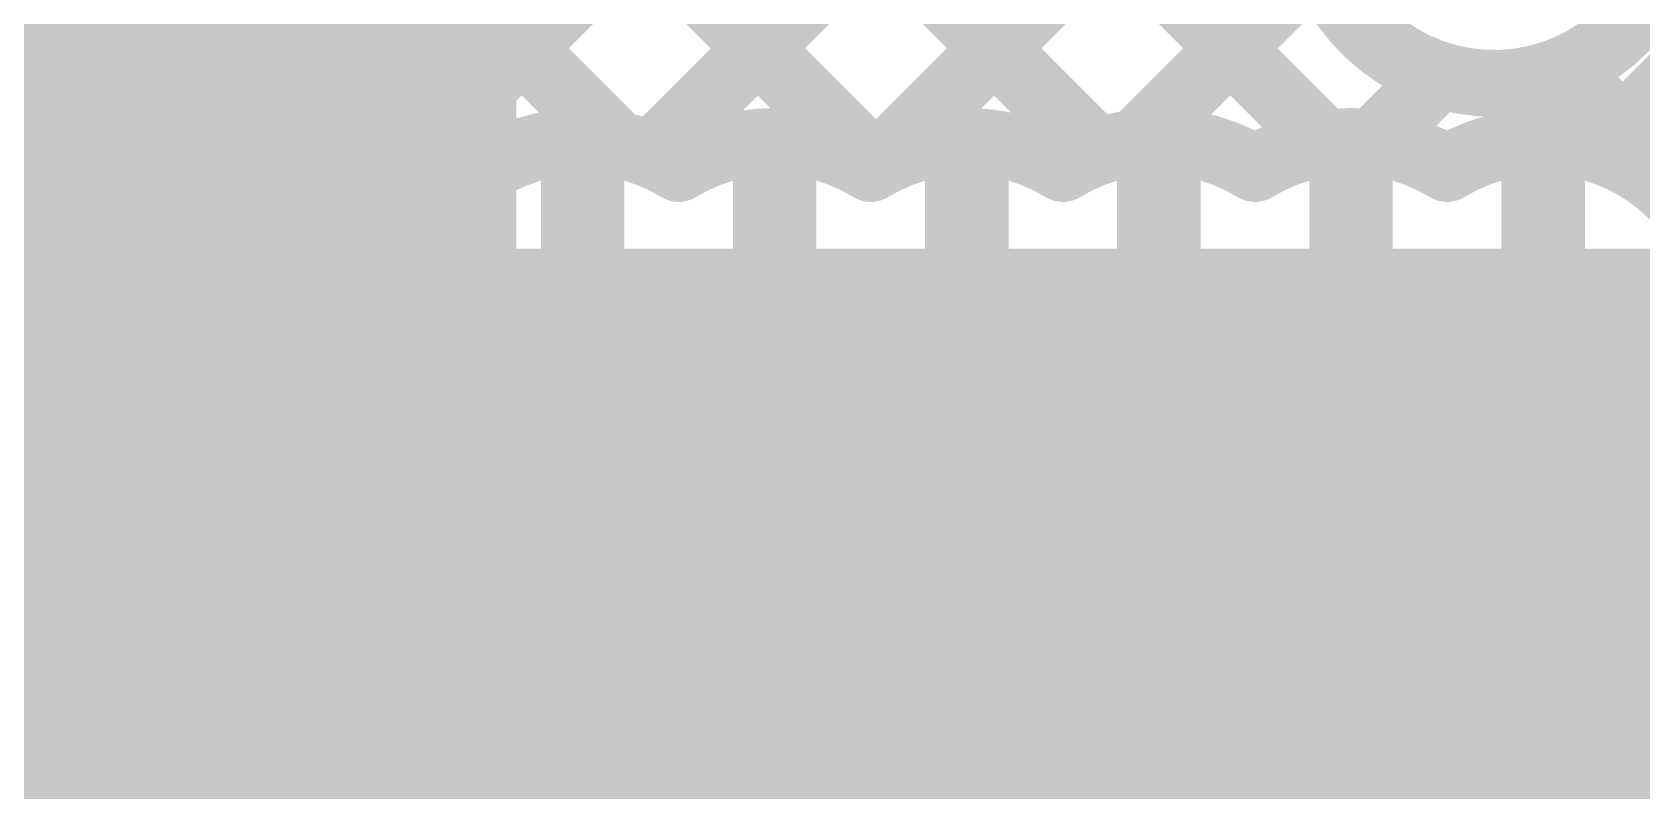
# Model space of a CAD drawing. Header units: millimetres. Extents: x 4.07 to 5.44, y 2.62 to 3.84.
# Drawn here: x 4.481 to 4.6737, y 2.9233 to 3.0142 of the extents above; entities that cross this region are included whole.
import ezdxf

# ---------------------------------------------------------------- set-up
doc = ezdxf.new("R2010")
doc.units = ezdxf.units.MM
doc.header["$MEASUREMENT"] = 0
for name, color, linetype in [('BottomLayer', 5, 'Continuous'), ('BottomSolder', 6, 'Continuous'), ('MultiLayer', 9, 'Continuous'), ('TopLayer', 1, 'Continuous'), ('TopOverlay', 2, 'Continuous'), ('TopSolder', 216, 'Continuous'), ('ViaHoleLayer', 16, 'Continuous')]:
    doc.layers.add(name, color=color, linetype=linetype)

# ---------------------------------------------------------------- blocks, each defined once
blk = doc.blocks.new('U262_241N_4BVC16_10')
at = {"layer": 'BottomLayer', "const_width": 0.03937}
blk.add_lwpolyline([(-0.22244, -0.21063), (-0.22244, -0.17126)], dxfattribs=at)
at = {"layer": 'BottomLayer', "const_width": 0.01969}
blk.add_lwpolyline([(-0.23228, -0.17126, 1), (-0.2126, -0.17126, 1)], format="xyb", close=True, dxfattribs=at)
at = {"layer": 'BottomSolder', "const_width": 0.04737}
blk.add_lwpolyline([(-0.22244, -0.21063), (-0.22244, -0.17126)], dxfattribs=at)
at = {"layer": 'BottomSolder', "const_width": 0.02369}
blk.add_lwpolyline([(-0.23428, -0.17126, 1), (-0.2106, -0.17126, 1)], format="xyb", close=True, dxfattribs=at)
at = {"layer": 'MultiLayer', "const_width": 0.03937}
blk.add_lwpolyline([(-0.22244, -0.21063), (-0.22244, -0.17126)], dxfattribs=at)
at = {"layer": 'MultiLayer', "const_width": 0.01969}
blk.add_lwpolyline([(-0.23228, -0.17126, 1), (-0.2126, -0.17126, 1)], format="xyb", close=True, dxfattribs=at)
at = {"layer": 'TopLayer', "const_width": 0.03937}
blk.add_lwpolyline([(-0.22244, -0.21063), (-0.22244, -0.17126)], dxfattribs=at)
at = {"layer": 'TopLayer', "const_width": 0.01969}
blk.add_lwpolyline([(-0.23228, -0.17126, 1), (-0.2126, -0.17126, 1)], format="xyb", close=True, dxfattribs=at)
at = {"layer": 'TopOverlay', "const_width": 0.005}
blk.add_lwpolyline([(-0.195, -0.129), (-0.195, -0.05)], dxfattribs=at)
at = {"layer": 'TopOverlay', "const_width": 0.0025}
blk.add_lwpolyline([(-0.19625, -0.129, 1), (-0.19375, -0.129, 1)], format="xyb", close=True, dxfattribs=at)
at = {"layer": 'TopSolder', "const_width": 0.04737}
blk.add_lwpolyline([(-0.22244, -0.21063), (-0.22244, -0.17126)], dxfattribs=at)
at = {"layer": 'TopSolder', "const_width": 0.02369}
blk.add_lwpolyline([(-0.23428, -0.17126, 1), (-0.2106, -0.17126, 1)], format="xyb", close=True, dxfattribs=at)

msp = doc.modelspace()

# ---------------------------------------------------------------- linework, layer by layer
at = {"layer": 'BottomLayer'}
for points, const_width in [([(4.50904, 2.89626), (4.50904, 3.22114)], 0.05), ([(4.41951, 3.13239), (4.55119, 3.00071)], 0.008), ([(4.44735, 3.13284), (4.58198, 2.9982)], 0.008), ([(4.5823, 2.99838), (4.66742, 3.0835)], 0.008), ([(4.44128, 3.08233), (4.53023, 2.99339)], 0.008), ([(4.491, 2.99193), (4.54032, 3.04125)], 0.008), ([(4.59924, 3.03752), (4.63584, 3.00091)], 0.008), ([(4.49229, 2.96494), (4.56097, 3.03362)], 0.008), ([(4.55516, 2.99952), (4.58978, 3.03414)], 0.008), ([(4.57495, 3.03352), (4.6086, 2.99987)], 0.008), ([(4.61316, 3.00096), (4.63531, 3.0231)], 0.008), ([(4.67471, 3.01862), (4.67868, 3.01465)], 0.008), ([(4.6688, 3.00002), (4.6799, 3.01112)], 0.008), ([(4.64147, 3.00098), (4.64955, 3.00907)], 0.008), ([(4.47092, 3.00626), (4.48879, 3.00626)], 0.01), ([(4.65694, 3.0081), (4.66401, 3.00103)], 0.008), ([(4.49252, 3.00281), (4.52804, 2.9673)], 0.008), ([(4.54692, 2.97926), (4.54692, 2.99713)], 0.01), ([(4.56992, 2.97926), (4.56992, 2.99713)], 0.01), ([(4.59292, 2.97926), (4.59292, 2.99713)], 0.01), ([(4.61592, 2.97926), (4.61592, 2.99713)], 0.01), ([(4.63892, 2.97926), (4.63892, 2.99713)], 0.01), ([(4.66192, 2.97926), (4.66192, 2.99713)], 0.01), ([(4.47092, 2.98326), (4.48879, 2.98326)], 0.01), ([(4.52905, 2.97926), (4.54692, 2.97926)], 0.01), ([(4.49142, 2.97563), (4.51889, 2.94816)], 0.008), ([(4.50502, 2.94939), (4.52666, 2.97102)], 0.008), ([(4.47092, 2.96026), (4.48879, 2.96026)], 0.01), ([(4.52905, 2.95626), (4.54692, 2.95626)], 0.01), ([(4.48971, 2.94906), (4.49313, 2.94563)], 0.008), ([(4.50904, 2.89626), (4.50904, 2.94563)], 0.01), ([(4.47092, 2.93726), (4.48879, 2.93726)], 0.01), ([(4.66192, 2.93326), (4.6798, 2.93326)], 0.01)]:
    msp.add_lwpolyline(points, dxfattribs=dict(at, const_width=const_width))
at = {"layer": 'BottomLayer', "const_width": 0.008}
for points in [[(4.67785, 3.02989, -2.673855), (4.65906, 3.05149)], [(4.45942, 3.02487, -0.587389), (4.4928, 3.00626)], [(4.4928, 3.00626, -0.139286), (4.48953, 2.99476)], [(4.52831, 2.96776, -0.791425), (4.55842, 2.99787)], [(4.55842, 2.99787, -0.284084), (4.58142, 2.99787)], [(4.58142, 2.99787, -0.284084), (4.60442, 2.99787)], [(4.60442, 2.99787, -0.284084), (4.62742, 2.99787)], [(4.62742, 2.99787, -0.284084), (4.65042, 2.99787)], [(4.65042, 2.99787, -0.49748), (4.68296, 2.98526)], [(4.48953, 2.99476, -0.139286), (4.4928, 2.98326)], [(4.4928, 2.98326, -0.139286), (4.48953, 2.97176)], [(4.48953, 2.97176, -0.139286), (4.4928, 2.96026)], [(4.52831, 2.94476, -0.284084), (4.52831, 2.96776)], [(4.4928, 2.96026, -0.139286), (4.48953, 2.94876)], [(4.48953, 2.94876, -0.051696), (4.49149, 2.9447)], [(4.49149, 2.9447, -0.292761), (4.52782, 2.94391)]]:
    msp.add_lwpolyline(points, format="xyb", dxfattribs=at)
at = {"layer": 'BottomLayer'}
for points, const_width in [([(4.64755, 3.00907, 1), (4.65155, 3.00907, 1)], 0.004), ([(4.4863, 3.00626, 1), (4.4913, 3.00626, 1)], 0.005), ([(4.65494, 3.0081, 1), (4.65894, 3.0081, 1)], 0.004), ([(4.4908, 3.00626, 1), (4.49479, 3.00626, 1)], 0.004), ([(4.4908, 3.00626, 1), (4.49479, 3.00626, 1)], 0.004), ([(4.49052, 3.00281, 1), (4.49452, 3.00281, 1)], 0.004), ([(4.54919, 3.00071, 1), (4.55319, 3.00071, 1)], 0.004), ([(4.61116, 3.00096, 1), (4.61516, 3.00096, 1)], 0.004), ([(4.63384, 3.00091, 1), (4.63784, 3.00091, 1)], 0.004), ([(4.63947, 3.00098, 1), (4.64347, 3.00098, 1)], 0.004), ([(4.66201, 3.00103, 1), (4.66601, 3.00103, 1)], 0.004), ([(4.55316, 2.99952, 1), (4.55716, 2.99952, 1)], 0.004), ([(4.6066, 2.99987, 1), (4.6106, 2.99987, 1)], 0.004), ([(4.6668, 3.00002, 1), (4.6708, 3.00002, 1)], 0.004), ([(4.54442, 2.99713, 1), (4.54942, 2.99713, 1)], 0.005), ([(4.55642, 2.99787, 1), (4.56042, 2.99787, 1)], 0.004), ([(4.55642, 2.99787, 1), (4.56042, 2.99787, 1)], 0.004), ([(4.56742, 2.99713, 1), (4.57242, 2.99713, 1)], 0.005), ([(4.57942, 2.99787, 1), (4.58342, 2.99787, 1)], 0.004), ([(4.57942, 2.99787, 1), (4.58342, 2.99787, 1)], 0.004), ([(4.57998, 2.9982, 1), (4.58398, 2.9982, 1)], 0.004), ([(4.5803, 2.99838, 1), (4.5843, 2.99838, 1)], 0.004), ([(4.59042, 2.99713, 1), (4.59542, 2.99713, 1)], 0.005), ([(4.60242, 2.99787, 1), (4.60642, 2.99787, 1)], 0.004), ([(4.60242, 2.99787, 1), (4.60642, 2.99787, 1)], 0.004), ([(4.61342, 2.99713, 1), (4.61842, 2.99713, 1)], 0.005), ([(4.62542, 2.99787, 1), (4.62942, 2.99787, 1)], 0.004), ([(4.62542, 2.99787, 1), (4.62942, 2.99787, 1)], 0.004), ([(4.63642, 2.99713, 1), (4.64142, 2.99713, 1)], 0.005), ([(4.64842, 2.99787, 1), (4.65242, 2.99787, 1)], 0.004), ([(4.64842, 2.99787, 1), (4.65242, 2.99787, 1)], 0.004), ([(4.65942, 2.99713, 1), (4.66442, 2.99713, 1)], 0.005), ([(4.48753, 2.99476, 1), (4.49153, 2.99476, 1)], 0.004), ([(4.48753, 2.99476, 1), (4.49153, 2.99476, 1)], 0.004), ([(4.52823, 2.99339, 1), (4.53223, 2.99339, 1)], 0.004), ([(4.489, 2.99193, 1), (4.493, 2.99193, 1)], 0.004), ([(4.4863, 2.98326, 1), (4.4913, 2.98326, 1)], 0.005), ([(4.4908, 2.98326, 1), (4.49479, 2.98326, 1)], 0.004), ([(4.4908, 2.98326, 1), (4.49479, 2.98326, 1)], 0.004), ([(4.54298, 2.97926, 1), (4.55086, 2.97926, 1)], 0.00787), ([(4.56598, 2.97926, 1), (4.57386, 2.97926, 1)], 0.00787), ([(4.58898, 2.97926, 1), (4.59686, 2.97926, 1)], 0.00787), ([(4.61198, 2.97926, 1), (4.61986, 2.97926, 1)], 0.00787), ([(4.63498, 2.97926, 1), (4.64286, 2.97926, 1)], 0.00787), ([(4.65798, 2.97926, 1), (4.66586, 2.97926, 1)], 0.00787), ([(4.52655, 2.97926, 1), (4.53155, 2.97926, 1)], 0.005), ([(4.54442, 2.97926, 1), (4.54942, 2.97926, 1)], 0.005), ([(4.54442, 2.97926, 1), (4.54942, 2.97926, 1)], 0.005), ([(4.56742, 2.97926, 1), (4.57242, 2.97926, 1)], 0.005), ([(4.59042, 2.97926, 1), (4.59542, 2.97926, 1)], 0.005), ([(4.61342, 2.97926, 1), (4.61842, 2.97926, 1)], 0.005), ([(4.63642, 2.97926, 1), (4.64142, 2.97926, 1)], 0.005), ([(4.65942, 2.97926, 1), (4.66442, 2.97926, 1)], 0.005), ([(4.48942, 2.97563, 1), (4.49342, 2.97563, 1)], 0.004), ([(4.48753, 2.97176, 1), (4.49153, 2.97176, 1)], 0.004), ([(4.48753, 2.97176, 1), (4.49153, 2.97176, 1)], 0.004), ([(4.52466, 2.97102, 1), (4.52866, 2.97102, 1)], 0.004), ([(4.52631, 2.96776, 1), (4.53031, 2.96776, 1)], 0.004), ([(4.52631, 2.96776, 1), (4.53031, 2.96776, 1)], 0.004), ([(4.52604, 2.9673, 1), (4.53004, 2.9673, 1)], 0.004), ([(4.49029, 2.96494, 1), (4.49429, 2.96494, 1)], 0.004), ([(4.4863, 2.96026, 1), (4.4913, 2.96026, 1)], 0.005), ([(4.4908, 2.96026, 1), (4.49479, 2.96026, 1)], 0.004), ([(4.4908, 2.96026, 1), (4.49479, 2.96026, 1)], 0.004), ([(4.54298, 2.95626, 1), (4.55086, 2.95626, 1)], 0.00787), ([(4.56598, 2.95626, 1), (4.57386, 2.95626, 1)], 0.00787), ([(4.58898, 2.95626, 1), (4.59686, 2.95626, 1)], 0.00787), ([(4.61198, 2.95626, 1), (4.61986, 2.95626, 1)], 0.00787), ([(4.63498, 2.95626, 1), (4.64286, 2.95626, 1)], 0.00787), ([(4.65798, 2.95626, 1), (4.66586, 2.95626, 1)], 0.00787), ([(4.52655, 2.95626, 1), (4.53155, 2.95626, 1)], 0.005), ([(4.54442, 2.95626, 1), (4.54942, 2.95626, 1)], 0.005), ([(4.48753, 2.94876, 1), (4.49153, 2.94876, 1)], 0.004), ([(4.48753, 2.94876, 1), (4.49153, 2.94876, 1)], 0.004), ([(4.48771, 2.94906, 1), (4.49171, 2.94906, 1)], 0.004), ([(4.50302, 2.94939, 1), (4.50702, 2.94939, 1)], 0.004), ([(4.50654, 2.94563, 1), (4.51154, 2.94563, 1)], 0.005), ([(4.51689, 2.94816, 1), (4.52089, 2.94816, 1)], 0.004), ([(4.48949, 2.9447, 1), (4.49349, 2.9447, 1)], 0.004), ([(4.48949, 2.9447, 1), (4.49349, 2.9447, 1)], 0.004), ([(4.49113, 2.94563, 1), (4.49513, 2.94563, 1)], 0.004), ([(4.52631, 2.94476, 1), (4.53031, 2.94476, 1)], 0.004), ([(4.52582, 2.94391, 1), (4.52982, 2.94391, 1)], 0.004), ([(4.4863, 2.93726, 1), (4.4913, 2.93726, 1)], 0.005), ([(4.54298, 2.93326, 1), (4.55086, 2.93326, 1)], 0.00787), ([(4.56598, 2.93326, 1), (4.57386, 2.93326, 1)], 0.00787), ([(4.58898, 2.93326, 1), (4.59686, 2.93326, 1)], 0.00787), ([(4.61198, 2.93326, 1), (4.61986, 2.93326, 1)], 0.00787), ([(4.63498, 2.93326, 1), (4.64286, 2.93326, 1)], 0.00787), ([(4.65798, 2.93326, 1), (4.66586, 2.93326, 1)], 0.00787), ([(4.65942, 2.93326, 1), (4.66442, 2.93326, 1)], 0.005)]:
    msp.add_lwpolyline(points, format="xyb", close=True, dxfattribs=dict(at, const_width=const_width))
for points in [[(4.39092, 2.89826), (4.49592, 2.89826), (4.39092, 3.02487), (4.49592, 3.02487)], [(4.48692, 2.87826), (4.67692, 2.87826), (4.48692, 2.98826), (4.67692, 2.98826)]]:
    msp.add_solid(points, dxfattribs=at)
at = {"layer": 'BottomSolder', "const_width": 0.00991}
for points in [[(4.54197, 2.97926, 1), (4.55187, 2.97926, 1)], [(4.56497, 2.97926, 1), (4.57487, 2.97926, 1)], [(4.58797, 2.97926, 1), (4.59787, 2.97926, 1)], [(4.61097, 2.97926, 1), (4.62087, 2.97926, 1)], [(4.63397, 2.97926, 1), (4.64387, 2.97926, 1)], [(4.65697, 2.97926, 1), (4.66687, 2.97926, 1)], [(4.54197, 2.95626, 1), (4.55187, 2.95626, 1)], [(4.56497, 2.95626, 1), (4.57487, 2.95626, 1)], [(4.58797, 2.95626, 1), (4.59787, 2.95626, 1)], [(4.61097, 2.95626, 1), (4.62087, 2.95626, 1)], [(4.63397, 2.95626, 1), (4.64387, 2.95626, 1)], [(4.65697, 2.95626, 1), (4.66687, 2.95626, 1)], [(4.54197, 2.93326, 1), (4.55187, 2.93326, 1)], [(4.56497, 2.93326, 1), (4.57487, 2.93326, 1)], [(4.58797, 2.93326, 1), (4.59787, 2.93326, 1)], [(4.61097, 2.93326, 1), (4.62087, 2.93326, 1)], [(4.63397, 2.93326, 1), (4.64387, 2.93326, 1)], [(4.65697, 2.93326, 1), (4.66687, 2.93326, 1)]]:
    msp.add_lwpolyline(points, format="xyb", close=True, dxfattribs=at)
at = {"layer": 'MultiLayer', "const_width": 0.00787}
for points in [[(4.54298, 2.97926, 1), (4.55086, 2.97926, 1)], [(4.56598, 2.97926, 1), (4.57386, 2.97926, 1)], [(4.58898, 2.97926, 1), (4.59686, 2.97926, 1)], [(4.61198, 2.97926, 1), (4.61986, 2.97926, 1)], [(4.63498, 2.97926, 1), (4.64286, 2.97926, 1)], [(4.65798, 2.97926, 1), (4.66586, 2.97926, 1)], [(4.54298, 2.95626, 1), (4.55086, 2.95626, 1)], [(4.56598, 2.95626, 1), (4.57386, 2.95626, 1)], [(4.58898, 2.95626, 1), (4.59686, 2.95626, 1)], [(4.61198, 2.95626, 1), (4.61986, 2.95626, 1)], [(4.63498, 2.95626, 1), (4.64286, 2.95626, 1)], [(4.65798, 2.95626, 1), (4.66586, 2.95626, 1)], [(4.54298, 2.93326, 1), (4.55086, 2.93326, 1)], [(4.56598, 2.93326, 1), (4.57386, 2.93326, 1)], [(4.58898, 2.93326, 1), (4.59686, 2.93326, 1)], [(4.61198, 2.93326, 1), (4.61986, 2.93326, 1)], [(4.63498, 2.93326, 1), (4.64286, 2.93326, 1)], [(4.65798, 2.93326, 1), (4.66586, 2.93326, 1)]]:
    msp.add_lwpolyline(points, format="xyb", close=True, dxfattribs=at)
at = {"layer": 'TopLayer'}
for points, const_width in [([(4.41951, 3.13239), (4.55119, 3.00071)], 0.008), ([(4.44735, 3.13284), (4.58198, 2.9982)], 0.008), ([(4.44128, 3.08233), (4.53023, 2.99339)], 0.008), ([(4.491, 2.99193), (4.54032, 3.04125)], 0.008), ([(4.49229, 2.96494), (4.56097, 3.03362)], 0.008), ([(4.55516, 2.99952), (4.58978, 3.03414)], 0.008), ([(4.57495, 3.03352), (4.6086, 2.99987)], 0.008), ([(4.5823, 2.99838), (4.61283, 3.02891)], 0.008), ([(4.60784, 3.02891), (4.63584, 3.00091)], 0.008), ([(4.61316, 3.00096), (4.63531, 3.0231)], 0.008), ([(4.64147, 3.00098), (4.64955, 3.00907)], 0.008), ([(4.47092, 3.00626), (4.48879, 3.00626)], 0.01), ([(4.65694, 3.0081), (4.66401, 3.00103)], 0.008), ([(4.66783, 3.00626), (4.67835, 2.99574)], 0.008), ([(4.49252, 3.00281), (4.52804, 2.9673)], 0.008), ([(4.6688, 3.00002), (4.67143, 3.00266)], 0.008), ([(4.54692, 2.97926), (4.54692, 2.99713)], 0.01), ([(4.56992, 2.97926), (4.56992, 2.99713)], 0.01), ([(4.59292, 2.97926), (4.59292, 2.99713)], 0.01), ([(4.61592, 2.97926), (4.61592, 2.99713)], 0.01), ([(4.63892, 2.97926), (4.63892, 2.99713)], 0.01), ([(4.66192, 2.97926), (4.66192, 2.99713)], 0.01), ([(4.47092, 2.98326), (4.48879, 2.98326)], 0.01), ([(4.52905, 2.97926), (4.54692, 2.97926)], 0.01), ([(4.66192, 2.97926), (4.6798, 2.97926)], 0.01), ([(4.49142, 2.97563), (4.51889, 2.94816)], 0.008), ([(4.50502, 2.94939), (4.52666, 2.97102)], 0.008), ([(4.47092, 2.96026), (4.48879, 2.96026)], 0.01), ([(4.52905, 2.95626), (4.54692, 2.95626)], 0.01), ([(4.66192, 2.95626), (4.6798, 2.95626)], 0.01), ([(4.48971, 2.94906), (4.49313, 2.94563)], 0.008), ([(4.50904, 2.89626), (4.50904, 2.94563)], 0.01), ([(4.47092, 2.93726), (4.48879, 2.93726)], 0.01), ([(4.66192, 2.93326), (4.6798, 2.93326)], 0.01)]:
    msp.add_lwpolyline(points, dxfattribs=dict(at, const_width=const_width))
at = {"layer": 'TopLayer', "const_width": 0.008}
for points in [[(4.45942, 3.02487, -0.587389), (4.4928, 3.00626)], [(4.66514, 3.01007, -0.53222), (4.63425, 3.02891)], [(4.66783, 3.00626, -0.08706), (4.66514, 3.01007)], [(4.6678, 3.00629, -0.086317), (4.66514, 3.01007)], [(4.4928, 3.00626, -0.139286), (4.48953, 2.99476)], [(4.52831, 2.96776, -0.791425), (4.55842, 2.99787)], [(4.55842, 2.99787, -0.284084), (4.58142, 2.99787)], [(4.58142, 2.99787, -0.284084), (4.60442, 2.99787)], [(4.60442, 2.99787, -0.284084), (4.62742, 2.99787)], [(4.62742, 2.99787, -0.284084), (4.65042, 2.99787)], [(4.65042, 2.99787, -0.587389), (4.68379, 2.97926)], [(4.48953, 2.99476, -0.139286), (4.4928, 2.98326)], [(4.4928, 2.98326, -0.139286), (4.48953, 2.97176)], [(4.48953, 2.97176, -0.139286), (4.4928, 2.96026)], [(4.52831, 2.94476, -0.284084), (4.52831, 2.96776)], [(4.4928, 2.96026, -0.139286), (4.48953, 2.94876)], [(4.48953, 2.94876, -0.051696), (4.49149, 2.9447)], [(4.49149, 2.9447, -0.292761), (4.52782, 2.94391)]]:
    msp.add_lwpolyline(points, format="xyb", dxfattribs=at)
at = {"layer": 'TopLayer'}
for points, const_width in [([(4.64755, 3.00907, 1), (4.65155, 3.00907, 1)], 0.004), ([(4.66314, 3.01007, 1), (4.66714, 3.01007, 1)], 0.004), ([(4.66314, 3.01007, 1), (4.66714, 3.01007, 1)], 0.004), ([(4.66314, 3.01007, 1), (4.66714, 3.01007, 1)], 0.004), ([(4.4863, 3.00626, 1), (4.4913, 3.00626, 1)], 0.005), ([(4.65494, 3.0081, 1), (4.65894, 3.0081, 1)], 0.004), ([(4.6658, 3.00629, 1), (4.6698, 3.00629, 1)], 0.004), ([(4.4908, 3.00626, 1), (4.49479, 3.00626, 1)], 0.004), ([(4.4908, 3.00626, 1), (4.49479, 3.00626, 1)], 0.004), ([(4.66583, 3.00626, 1), (4.66983, 3.00626, 1)], 0.004), ([(4.66583, 3.00626, 1), (4.66983, 3.00626, 1)], 0.004), ([(4.49052, 3.00281, 1), (4.49452, 3.00281, 1)], 0.004), ([(4.66943, 3.00266, 1), (4.67343, 3.00266, 1)], 0.004), ([(4.54919, 3.00071, 1), (4.55319, 3.00071, 1)], 0.004), ([(4.61116, 3.00096, 1), (4.61516, 3.00096, 1)], 0.004), ([(4.63384, 3.00091, 1), (4.63784, 3.00091, 1)], 0.004), ([(4.63947, 3.00098, 1), (4.64347, 3.00098, 1)], 0.004), ([(4.66201, 3.00103, 1), (4.66601, 3.00103, 1)], 0.004), ([(4.55316, 2.99952, 1), (4.55716, 2.99952, 1)], 0.004), ([(4.6066, 2.99987, 1), (4.6106, 2.99987, 1)], 0.004), ([(4.6668, 3.00002, 1), (4.6708, 3.00002, 1)], 0.004), ([(4.54442, 2.99713, 1), (4.54942, 2.99713, 1)], 0.005), ([(4.55642, 2.99787, 1), (4.56042, 2.99787, 1)], 0.004), ([(4.55642, 2.99787, 1), (4.56042, 2.99787, 1)], 0.004), ([(4.56742, 2.99713, 1), (4.57242, 2.99713, 1)], 0.005), ([(4.57942, 2.99787, 1), (4.58342, 2.99787, 1)], 0.004), ([(4.57942, 2.99787, 1), (4.58342, 2.99787, 1)], 0.004), ([(4.57998, 2.9982, 1), (4.58398, 2.9982, 1)], 0.004), ([(4.5803, 2.99838, 1), (4.5843, 2.99838, 1)], 0.004), ([(4.59042, 2.99713, 1), (4.59542, 2.99713, 1)], 0.005), ([(4.60242, 2.99787, 1), (4.60642, 2.99787, 1)], 0.004), ([(4.60242, 2.99787, 1), (4.60642, 2.99787, 1)], 0.004), ([(4.61342, 2.99713, 1), (4.61842, 2.99713, 1)], 0.005), ([(4.62542, 2.99787, 1), (4.62942, 2.99787, 1)], 0.004), ([(4.62542, 2.99787, 1), (4.62942, 2.99787, 1)], 0.004), ([(4.63642, 2.99713, 1), (4.64142, 2.99713, 1)], 0.005), ([(4.64842, 2.99787, 1), (4.65242, 2.99787, 1)], 0.004), ([(4.64842, 2.99787, 1), (4.65242, 2.99787, 1)], 0.004), ([(4.65942, 2.99713, 1), (4.66442, 2.99713, 1)], 0.005), ([(4.48753, 2.99476, 1), (4.49153, 2.99476, 1)], 0.004), ([(4.48753, 2.99476, 1), (4.49153, 2.99476, 1)], 0.004), ([(4.52823, 2.99339, 1), (4.53223, 2.99339, 1)], 0.004), ([(4.489, 2.99193, 1), (4.493, 2.99193, 1)], 0.004), ([(4.4863, 2.98326, 1), (4.4913, 2.98326, 1)], 0.005), ([(4.4908, 2.98326, 1), (4.49479, 2.98326, 1)], 0.004), ([(4.4908, 2.98326, 1), (4.49479, 2.98326, 1)], 0.004), ([(4.54298, 2.97926, 1), (4.55086, 2.97926, 1)], 0.00787), ([(4.56598, 2.97926, 1), (4.57386, 2.97926, 1)], 0.00787), ([(4.58898, 2.97926, 1), (4.59686, 2.97926, 1)], 0.00787), ([(4.61198, 2.97926, 1), (4.61986, 2.97926, 1)], 0.00787), ([(4.63498, 2.97926, 1), (4.64286, 2.97926, 1)], 0.00787), ([(4.65798, 2.97926, 1), (4.66586, 2.97926, 1)], 0.00787), ([(4.52655, 2.97926, 1), (4.53155, 2.97926, 1)], 0.005), ([(4.54442, 2.97926, 1), (4.54942, 2.97926, 1)], 0.005), ([(4.54442, 2.97926, 1), (4.54942, 2.97926, 1)], 0.005), ([(4.56742, 2.97926, 1), (4.57242, 2.97926, 1)], 0.005), ([(4.59042, 2.97926, 1), (4.59542, 2.97926, 1)], 0.005), ([(4.61342, 2.97926, 1), (4.61842, 2.97926, 1)], 0.005), ([(4.63642, 2.97926, 1), (4.64142, 2.97926, 1)], 0.005), ([(4.65942, 2.97926, 1), (4.66442, 2.97926, 1)], 0.005), ([(4.65942, 2.97926, 1), (4.66442, 2.97926, 1)], 0.005), ([(4.48942, 2.97563, 1), (4.49342, 2.97563, 1)], 0.004), ([(4.48753, 2.97176, 1), (4.49153, 2.97176, 1)], 0.004), ([(4.48753, 2.97176, 1), (4.49153, 2.97176, 1)], 0.004), ([(4.52466, 2.97102, 1), (4.52866, 2.97102, 1)], 0.004), ([(4.52631, 2.96776, 1), (4.53031, 2.96776, 1)], 0.004), ([(4.52631, 2.96776, 1), (4.53031, 2.96776, 1)], 0.004), ([(4.52604, 2.9673, 1), (4.53004, 2.9673, 1)], 0.004), ([(4.49029, 2.96494, 1), (4.49429, 2.96494, 1)], 0.004), ([(4.4863, 2.96026, 1), (4.4913, 2.96026, 1)], 0.005), ([(4.4908, 2.96026, 1), (4.49479, 2.96026, 1)], 0.004), ([(4.4908, 2.96026, 1), (4.49479, 2.96026, 1)], 0.004), ([(4.54298, 2.95626, 1), (4.55086, 2.95626, 1)], 0.00787), ([(4.56598, 2.95626, 1), (4.57386, 2.95626, 1)], 0.00787), ([(4.58898, 2.95626, 1), (4.59686, 2.95626, 1)], 0.00787), ([(4.61198, 2.95626, 1), (4.61986, 2.95626, 1)], 0.00787), ([(4.63498, 2.95626, 1), (4.64286, 2.95626, 1)], 0.00787), ([(4.65798, 2.95626, 1), (4.66586, 2.95626, 1)], 0.00787), ([(4.52655, 2.95626, 1), (4.53155, 2.95626, 1)], 0.005), ([(4.54442, 2.95626, 1), (4.54942, 2.95626, 1)], 0.005), ([(4.65942, 2.95626, 1), (4.66442, 2.95626, 1)], 0.005), ([(4.48753, 2.94876, 1), (4.49153, 2.94876, 1)], 0.004), ([(4.48753, 2.94876, 1), (4.49153, 2.94876, 1)], 0.004), ([(4.48771, 2.94906, 1), (4.49171, 2.94906, 1)], 0.004), ([(4.50302, 2.94939, 1), (4.50702, 2.94939, 1)], 0.004), ([(4.50654, 2.94563, 1), (4.51154, 2.94563, 1)], 0.005), ([(4.51689, 2.94816, 1), (4.52089, 2.94816, 1)], 0.004), ([(4.48949, 2.9447, 1), (4.49349, 2.9447, 1)], 0.004), ([(4.48949, 2.9447, 1), (4.49349, 2.9447, 1)], 0.004), ([(4.49113, 2.94563, 1), (4.49513, 2.94563, 1)], 0.004), ([(4.52631, 2.94476, 1), (4.53031, 2.94476, 1)], 0.004), ([(4.52582, 2.94391, 1), (4.52982, 2.94391, 1)], 0.004), ([(4.4863, 2.93726, 1), (4.4913, 2.93726, 1)], 0.005), ([(4.54298, 2.93326, 1), (4.55086, 2.93326, 1)], 0.00787), ([(4.56598, 2.93326, 1), (4.57386, 2.93326, 1)], 0.00787), ([(4.58898, 2.93326, 1), (4.59686, 2.93326, 1)], 0.00787), ([(4.61198, 2.93326, 1), (4.61986, 2.93326, 1)], 0.00787), ([(4.63498, 2.93326, 1), (4.64286, 2.93326, 1)], 0.00787), ([(4.65798, 2.93326, 1), (4.66586, 2.93326, 1)], 0.00787), ([(4.65942, 2.93326, 1), (4.66442, 2.93326, 1)], 0.005)]:
    msp.add_lwpolyline(points, format="xyb", close=True, dxfattribs=dict(at, const_width=const_width))
for points in [[(4.39092, 2.89826), (4.49592, 2.89826), (4.39092, 3.02487), (4.49592, 3.02487)], [(4.53692, 2.85226), (4.76792, 2.85226), (4.53692, 2.98626), (4.76792, 2.98626)]]:
    msp.add_solid(points, dxfattribs=at)
at = {"layer": 'TopSolder', "const_width": 0.00991}
for points in [[(4.54197, 2.97926, 1), (4.55187, 2.97926, 1)], [(4.56497, 2.97926, 1), (4.57487, 2.97926, 1)], [(4.58797, 2.97926, 1), (4.59787, 2.97926, 1)], [(4.61097, 2.97926, 1), (4.62087, 2.97926, 1)], [(4.63397, 2.97926, 1), (4.64387, 2.97926, 1)], [(4.65697, 2.97926, 1), (4.66687, 2.97926, 1)], [(4.54197, 2.95626, 1), (4.55187, 2.95626, 1)], [(4.56497, 2.95626, 1), (4.57487, 2.95626, 1)], [(4.58797, 2.95626, 1), (4.59787, 2.95626, 1)], [(4.61097, 2.95626, 1), (4.62087, 2.95626, 1)], [(4.63397, 2.95626, 1), (4.64387, 2.95626, 1)], [(4.65697, 2.95626, 1), (4.66687, 2.95626, 1)], [(4.54197, 2.93326, 1), (4.55187, 2.93326, 1)], [(4.56497, 2.93326, 1), (4.57487, 2.93326, 1)], [(4.58797, 2.93326, 1), (4.59787, 2.93326, 1)], [(4.61097, 2.93326, 1), (4.62087, 2.93326, 1)], [(4.63397, 2.93326, 1), (4.64387, 2.93326, 1)], [(4.65697, 2.93326, 1), (4.66687, 2.93326, 1)]]:
    msp.add_lwpolyline(points, format="xyb", close=True, dxfattribs=at)
at = {"layer": 'ViaHoleLayer', "const_width": 0.00591}
for points in [[(4.54397, 2.97926, 1), (4.54987, 2.97926, 1)], [(4.56697, 2.97926, 1), (4.57287, 2.97926, 1)], [(4.58997, 2.97926, 1), (4.59587, 2.97926, 1)], [(4.61297, 2.97926, 1), (4.61887, 2.97926, 1)], [(4.63597, 2.97926, 1), (4.64187, 2.97926, 1)], [(4.65897, 2.97926, 1), (4.66487, 2.97926, 1)], [(4.54397, 2.95626, 1), (4.54987, 2.95626, 1)], [(4.56697, 2.95626, 1), (4.57287, 2.95626, 1)], [(4.58997, 2.95626, 1), (4.59587, 2.95626, 1)], [(4.61297, 2.95626, 1), (4.61887, 2.95626, 1)], [(4.63597, 2.95626, 1), (4.64187, 2.95626, 1)], [(4.65897, 2.95626, 1), (4.66487, 2.95626, 1)], [(4.54397, 2.93326, 1), (4.54987, 2.93326, 1)], [(4.56697, 2.93326, 1), (4.57287, 2.93326, 1)], [(4.58997, 2.93326, 1), (4.59587, 2.93326, 1)], [(4.61297, 2.93326, 1), (4.61887, 2.93326, 1)], [(4.63597, 2.93326, 1), (4.64187, 2.93326, 1)], [(4.65897, 2.93326, 1), (4.66487, 2.93326, 1)]]:
    msp.add_lwpolyline(points, format="xyb", close=True, dxfattribs=at)

# ---------------------------------------------------------------- block references
at = {"rotation": 360}
msp.add_blockref('U262_241N_4BVC16_10', (4.73148, 3.0872), dxfattribs=at)

doc.saveas('drawing.dxf')
